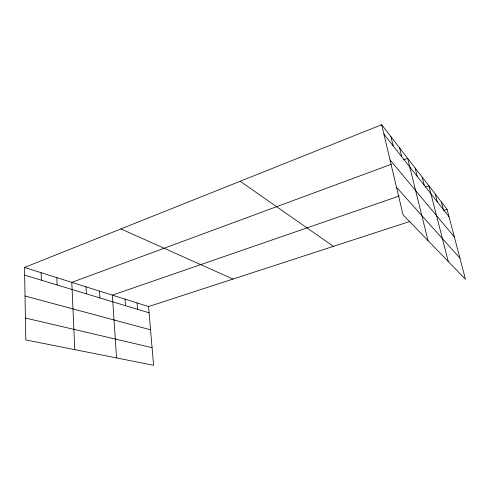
<?xml version="1.0" encoding="UTF-8"?>
<svg xmlns="http://www.w3.org/2000/svg" width="490" height="490" viewBox="0 0 490 490"><rect width="100%" height="100%" fill="white"/><g stroke="black" fill="none" stroke-linecap="round" stroke-linejoin="round"><path stroke-width="0.73" d="M24.5 267.454L148.562 306.562L153.597 365.283L25.817 339.925L24.5 267.454L381.679 124.717L447.082 209.334L465.5 279.318L403.013 214.761L381.679 124.717M391.167 164.358L71.803 282.363L74.78 349.646M403.331 159.863L407.619 158.276L428.003 240.578M399.289 195.994L112.375 295.158L116.54 357.927M425.351 186.984L428.866 185.765L448.27 261.513M148.562 306.562L409.983 221.419M443.475 210.51L447.082 209.334M25.419 318.035L152.084 347.643M25.021 296.009L150.553 329.813M24.641 275.129L149.101 312.828M120.92 228.922L233.001 279.061M240.18 181.263L333.396 246.36M396.508 187.303L459.939 258.175M390.016 159.905L454.34 236.909M383.915 134.138L449.036 216.745M441.368 201.935L443.352 209.536M435.304 194.095L437.319 201.886M422.227 177.172L424.303 185.379M415.159 168.027L417.266 176.449M399.564 147.858L401.739 156.751M390.94 136.698L393.145 145.849M137.059 302.936L137.574 309.337M125.011 299.139L125.489 305.674M99.507 291.097L99.917 297.926M86.001 286.84L86.363 293.822M56.858 277.652L57.122 284.966M41.117 272.691L41.319 280.182"/></g></svg>
